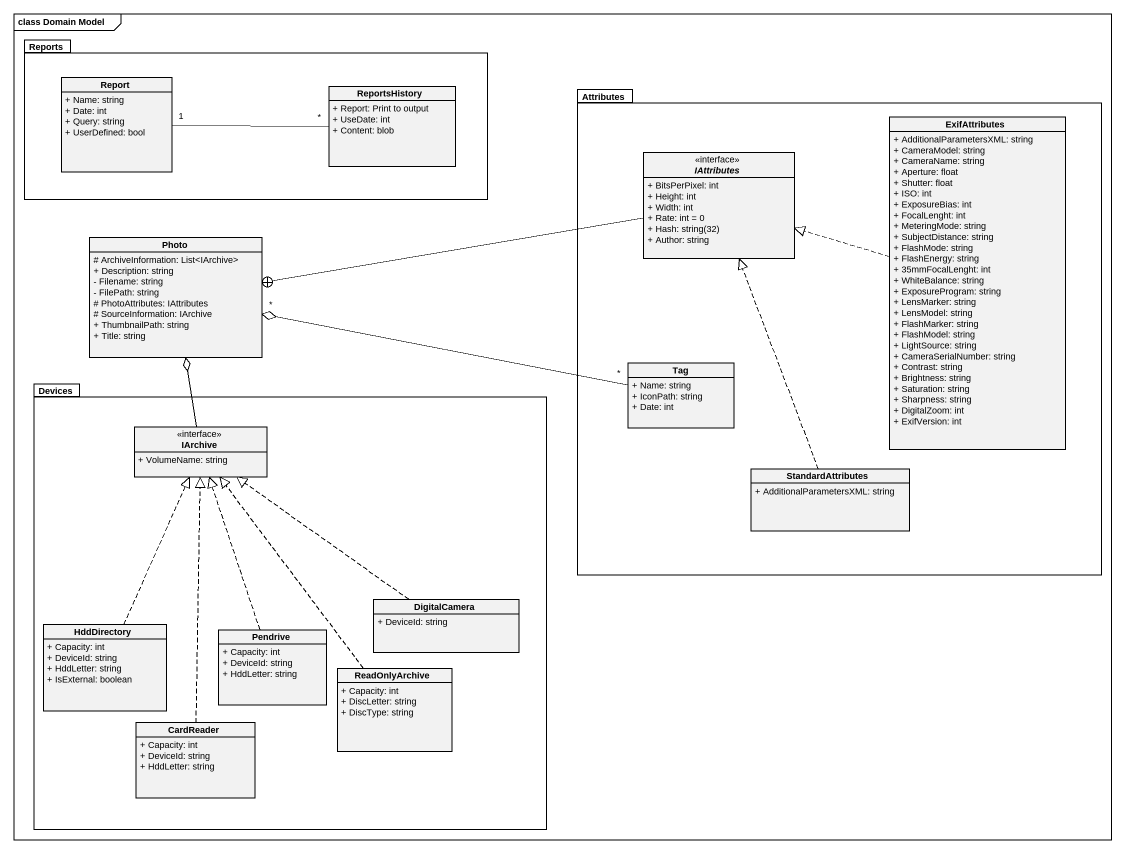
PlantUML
@startuml
mainframe class Domain Model
hide circle
hide empty members
skinparam classAttributeIconSize 0
package Reports {
  class Report {
    + Name: string
    + Date: int
    + Query: string
    + UserDefined: bool
  }
  class ReportsHistory {
    + Report: Print to output
    + UseDate: int
    + Content: blob
  }
}
package Attributes {
  class ExifAttributes {
    + AdditionalParametersXML: string
    + CameraModel: string
    + CameraName: string
    + Aperture: float
    + Shutter: float
    + ISO: int
    + ExposureBias: int
    + FocalLenght: int
    + MeteringMode: string
    + SubjectDistance: string
    + FlashMode: string
    + FlashEnergy: string
    + 35mmFocalLenght: int
    + WhiteBalance: string
    + ExposureProgram: string
    + LensMarker: string
    + LensModel: string
    + FlashMarker: string
    + FlashModel: string
    + LightSource: string
    + CameraSerialNumber: string
    + Contrast: string
    + Brightness: string
    + Saturation: string
    + Sharpness: string
    + DigitalZoom: int
    + ExifVersion: int
  }
  abstract class IAttributes <<interface>> {
    + BitsPerPixel: int
    + Height: int
    + Width: int
    + Rate: int = 0
    {field} + Hash: string(32)
    + Author: string
  }
  class Tag {
    + Name: string
    + IconPath: string
    + Date: int
  }
  class StandardAttributes {
    + AdditionalParametersXML: string
  }
}
class Photo {
  # ArchiveInformation: List<IArchive>
  + Description: string
  - Filename: string
  - FilePath: string
  # PhotoAttributes: IAttributes
  # SourceInformation: IArchive
  + ThumbnailPath: string
  + Title: string
}
package Devices {
  class IArchive <<interface>> {
    + VolumeName: string
  }
  class HddDirectory {
    + Capacity: int
    + DeviceId: string
    + HddLetter: string
    + IsExternal: boolean
  }
  class Pendrive {
    + Capacity: int
    + DeviceId: string
    + HddLetter: string
  }
  class DigitalCamera {
    + DeviceId: string
  }
  class ReadOnlyArchive {
    + Capacity: int
    + DiscLetter: string
    + DiscType: string
  }
  class CardReader {
    + Capacity: int
    + DeviceId: string
    + HddLetter: string
  }
}
Report "1" -right- "*" ReportsHistory
ExifAttributes .left.|> IAttributes
IAttributes -left-+ Photo
Tag "*" -left-o "*" Photo
IArchive -up-o Photo
StandardAttributes .up.|> IAttributes
HddDirectory .up.|> IArchive
Pendrive .up.|> IArchive
DigitalCamera .up.|> IArchive
ReadOnlyArchive .up.|> IArchive
CardReader .up.|> IArchive
@enduml
